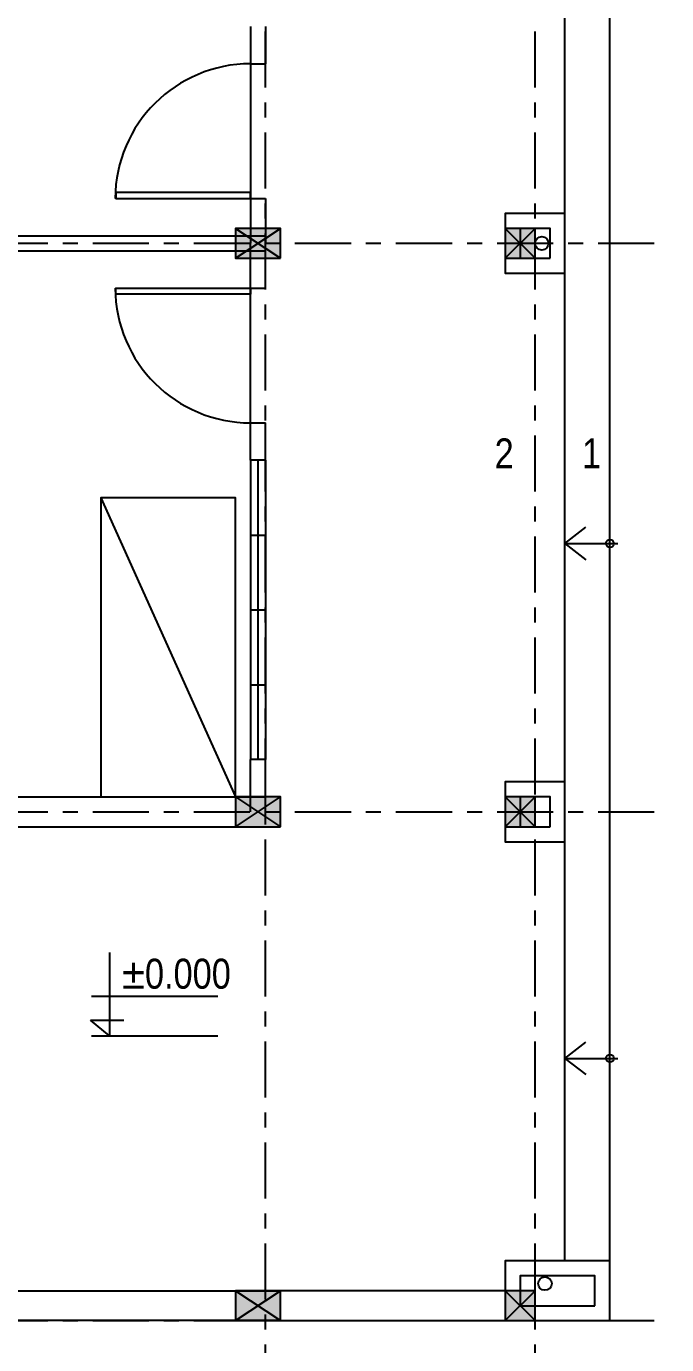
# Model space of a CAD drawing. Header units: millimetres. Extents: x -341 to 79, y 65 to 137.
# Drawn here: x -286.95 to -282.67, y 112.42 to 121.23 of the extents above; entities that cross this region are included whole.
import ezdxf

# ---------------------------------------------------------------- set-up
doc = ezdxf.new("R2010")
doc.units = ezdxf.units.MM
doc.header["$LTSCALE"] = 0.3
doc.header["$MEASUREMENT"] = 0
doc.linetypes.add('CENTER', pattern=[2, 1.25, -0.25, 0.25, -0.25])
for name, color, linetype in [('HATCH', 8, 'CONTINUOUS'), ('LAYER 1', 1, 'CONTINUOUS'), ('LAYER1', 1, 'CONTINUOUS'), ('LAYER8', 8, 'CONTINUOUS'), ('THIETBI', 25, 'CONTINUOUS')]:
    doc.layers.add(name, color=color, linetype=linetype)
doc.styles.add('HELVE-KT', font='VHELVCN.TTF')

msp = doc.modelspace()

# ---------------------------------------------------------------- hatches: boundary and pattern name
at = {"layer": 'LAYER8', "lineweight": -2, "ltscale": 0.08}
h = msp.add_hatch(color=256, dxfattribs=at)
h.paths.add_polyline_path([(-285.5484424192626, 119.882457746062), (-285.548442419379, 119.6824577460504), (-285.3984424193557, 119.7824577460853)])
h.paths.add_polyline_path([(-285.3984424193557, 119.7824577460853), (-285.2484424193324, 119.882457746062), (-285.5484424192626, 119.882457746062)])
h.paths.add_polyline_path([(-285.5484424193208, 119.6824577461086), (-285.2484424192742, 119.6824577461086), (-285.3984424193557, 119.7824577460853)])
h.paths.add_polyline_path([(-285.3984424192975, 119.7824577460853), (-285.2484424192742, 119.6824577460504), (-285.2484424192742, 119.882457746062)])
h = msp.add_hatch(color=256, dxfattribs=at)
h.paths.add_polyline_path([(-283.6484424193557, 119.7824577460853), (-283.7484424193324, 119.882457746062), (-283.7484424193324, 119.6824577461086)])
h.paths.add_polyline_path([(-283.6484424193557, 119.7824577460853), (-283.7484424192742, 119.6824577461086), (-283.5484424193208, 119.6824577461086)])
h.paths.add_polyline_path([(-283.5484424193208, 119.882457746062), (-283.6484424193557, 119.7824577460271), (-283.5484424192626, 119.6824577460504)])
h.paths.add_polyline_path([(-283.5484424193208, 119.882457746062), (-283.7484424193906, 119.882457746062), (-283.6484424193557, 119.7824577460853)])
h = msp.add_hatch(color=256, dxfattribs=at)
h.paths.add_polyline_path([(-283.6484424193557, 119.7824577460853), (-283.7484424193324, 119.882457746062), (-283.7484424193324, 119.6824577461086)])
h.paths.add_polyline_path([(-283.6484424193557, 119.7824577460853), (-283.7484424192742, 119.6824577461086), (-283.5484424193208, 119.6824577461086)])
h.paths.add_polyline_path([(-283.5484424193208, 119.882457746062), (-283.6484424193557, 119.7824577460271), (-283.5484424192626, 119.6824577460504)])
h.paths.add_polyline_path([(-283.5484424193208, 119.882457746062), (-283.7484424193906, 119.882457746062), (-283.6484424193557, 119.7824577460853)])
h = msp.add_hatch(color=256, dxfattribs=at)
h.paths.add_polyline_path([(-285.5484424192626, 116.0824577461319), (-285.548442419379, 115.882457746062), (-285.3984424193557, 115.9824577461551)])
h.paths.add_polyline_path([(-285.3984424193557, 115.9824577460969), (-285.2484424193324, 116.0824577461319), (-285.5484424192626, 116.0824577461319)])
h.paths.add_polyline_path([(-285.5484424193208, 115.8824577461202), (-285.2484424192742, 115.8824577461202), (-285.3984424193557, 115.9824577461551)])
h.paths.add_polyline_path([(-285.3984424192975, 115.9824577461551), (-285.2484424192742, 115.882457746062), (-285.2484424192742, 116.0824577461319)])
h = msp.add_hatch(color=256, dxfattribs=at)
h.paths.add_polyline_path([(-283.6484424193557, 115.9824577461551), (-283.7484424193324, 116.0824577461901), (-283.7484424193324, 115.8824577461202)])
h.paths.add_polyline_path([(-283.6484424192975, 115.9824577461551), (-283.7484424192742, 115.8824577461784), (-283.548442419379, 115.8824577461202)])
h.paths.add_polyline_path([(-283.5484424193208, 116.0824577461319), (-283.6484424194139, 115.9824577460969), (-283.5484424193208, 115.882457746062)])
h.paths.add_polyline_path([(-283.548442419379, 116.0824577461319), (-283.7484424193906, 116.0824577461319), (-283.6484424193557, 115.9824577461551)])
h = msp.add_hatch(color=256, dxfattribs=at)
h.paths.add_polyline_path([(-283.6484424193557, 115.9824577461551), (-283.7484424193324, 116.0824577461901), (-283.7484424193324, 115.8824577461202)])
h.paths.add_polyline_path([(-283.6484424192975, 115.9824577461551), (-283.7484424192742, 115.8824577461784), (-283.548442419379, 115.8824577461202)])
h.paths.add_polyline_path([(-283.5484424193208, 116.0824577461319), (-283.6484424194139, 115.9824577460969), (-283.5484424193208, 115.882457746062)])
h.paths.add_polyline_path([(-283.548442419379, 116.0824577461319), (-283.7484424193906, 116.0824577461319), (-283.6484424193557, 115.9824577461551)])
h = msp.add_hatch(color=256, dxfattribs=at)
h.paths.add_polyline_path([(-285.5484424192626, 112.7824577460853), (-285.548442419379, 112.5824577460737), (-285.3984424193557, 112.6824577461086)])
h.paths.add_polyline_path([(-285.3984424193557, 112.6824577461086), (-285.2484424193324, 112.7824577460853), (-285.5484424192626, 112.7824577460853)])
h.paths.add_polyline_path([(-285.5484424193208, 112.5824577461319), (-285.2484424192742, 112.5824577461319), (-285.3984424193557, 112.6824577461086)])
h.paths.add_polyline_path([(-285.3984424192975, 112.6824577461086), (-285.2484424192742, 112.5824577460737), (-285.2484424192742, 112.7824577460853)])
h = msp.add_hatch(color=256, dxfattribs=at)
h.paths.add_polyline_path([(-283.6484424193557, 112.6824577461086), (-283.7484424193324, 112.7824577461435), (-283.7484424193324, 112.5824577460737)])
h.paths.add_polyline_path([(-283.6484424193557, 112.6824577461086), (-283.7484424192742, 112.5824577461319), (-283.5484424193208, 112.5824577461319)])
h.paths.add_polyline_path([(-283.5484424193208, 112.7824577460853), (-283.6484424193557, 112.6824577461086), (-283.5484424192626, 112.5824577461319)])
h.paths.add_polyline_path([(-283.5484424192626, 112.7824577460853), (-283.7484424193324, 112.7824577461435), (-283.6484424192975, 112.6824577461086)])
h = msp.add_hatch(color=256, dxfattribs=at)
h.paths.add_polyline_path([(-283.6484424193557, 112.6824577461086), (-283.7484424193324, 112.7824577461435), (-283.7484424193324, 112.5824577460737)])
h.paths.add_polyline_path([(-283.6484424193557, 112.6824577461086), (-283.7484424192742, 112.5824577461319), (-283.5484424193208, 112.5824577461319)])
h.paths.add_polyline_path([(-283.5484424193208, 112.7824577460853), (-283.6484424193557, 112.6824577461086), (-283.5484424192626, 112.5824577461319)])
h.paths.add_polyline_path([(-283.5484424192626, 112.7824577460853), (-283.7484424193324, 112.7824577461435), (-283.6484424192975, 112.6824577461086)])

# ---------------------------------------------------------------- linework, layer by layer
at = {"layer": 'HATCH', "linetype": 'CENTER'}
for points in [[(-285.3484424193092, 110.6978511236813), (-285.3484424193092, 135.5709000436329)], [(-283.5484424193208, 110.6978511236813), (-283.5484424193208, 135.5709000436329)], [(-295.2773880989196, 119.7824577460853), (-282.6696929941616, 119.7824577460853)], [(-295.2773880989196, 115.9824577460969), (-282.6696929941616, 115.9824577460969)], [(-295.2773880989196, 112.5824577461319), (-282.6696929941616, 112.5824577461319)]]:
    msp.add_lwpolyline(points, dxfattribs=at)
at = {"layer": 'LAYER 1', "ltscale": 5}
for points in [[(-283.3484424193092, 117.7765606854084), (-283.2082077439634, 117.8851683232789)], [(-283.3484424192946, 117.7765606854084), (-282.9946617445174, 117.7765606854084)], [(-283.3484424193092, 117.7765606854084), (-283.2082077439634, 117.6679530475378)], [(-283.3484424193092, 114.3355065463549), (-283.2082077439634, 114.4441141842255)], [(-283.3484424192946, 114.3355065463549), (-282.9946617445174, 114.3355065463549)], [(-283.3484424193092, 114.3355065463549), (-283.2082077439634, 114.2268989084843)]]:
    msp.add_lwpolyline(points, dxfattribs=at)
for centre, radius in [((-283.5034424193225, 119.7824577460271), 0.045), ((-283.0484424193208, 117.7765606854084), 0.02634927333565429), ((-283.0484424193208, 114.3355065463549), 0.02634927333565429), ((-283.4823311059088, 112.8301595291561), 0.045)]:
    msp.add_circle(centre, radius, dxfattribs=at)
at = {"layer": 'LAYER1', "linetype": 'Continuous', "ltscale": 0.05}
for points in [[(-286.3900347488838, 115.0417709061518), (-286.3900347488838, 114.4861574179019)], [(-286.5110568776894, 114.7518270440275), (-285.6673877844755, 114.7518270440275)], [(-286.5179430352459, 114.5897355130516), (-286.2948961097449, 114.5897355130516)], [(-286.3900347488838, 114.4861574179019), (-286.5179430352459, 114.5897355130516)], [(-286.5110568776894, 114.4861574179019), (-285.6673877844755, 114.4861574179019)]]:
    msp.add_lwpolyline(points, dxfattribs=at)
at = {"layer": 'LAYER8', "lineweight": -2, "ltscale": 0.08}
for p, q in [((-283.0484424193208, 112.5824577461319), (-283.0484424193208, 135.0824577461319)), ((-283.3484424193092, 112.9824577460969), (-283.3484424193092, 134.6824577461668)), ((-285.448442418471, 120.9824577461551), (-285.448442418471, 120.0824577460737)), ((-285.5484424193208, 119.6824577461086), (-285.2484424193324, 119.882457746062)), ((-285.5484424193208, 119.882457746062), (-285.2484424193324, 119.6824577461086)), ((-283.7484424193324, 119.6824577461086), (-283.5484424193208, 119.882457746062)), ((-283.7484424193324, 119.882457746062), (-283.5484424193208, 119.6824577461086)), ((-283.7484424193324, 119.6824577461086), (-283.5484424193208, 119.882457746062)), ((-283.7484424193324, 119.882457746062), (-283.5484424193208, 119.6824577461086)), ((-285.448442418471, 118.5824577460155), (-285.448442418471, 119.4824577460969)), ((-285.4484424192859, 118.3324577460737), (-285.4484424192859, 116.3324577460737)), ((-285.3984424192975, 116.3324577460737), (-285.3984424192975, 118.3324577460737)), ((-285.3484424193092, 118.3324577460737), (-285.3484424193092, 116.3324577460737)), ((-285.4484424192859, 117.8324577460737), (-285.3484424193674, 117.8324577460737)), ((-285.4484424192859, 117.3324577460737), (-285.3484424193674, 117.3324577460737)), ((-285.4484424192859, 116.8324577460737), (-285.3484424193674, 116.8324577460737)), ((-285.5484424193208, 115.8824577461202), (-285.2484424193324, 116.0824577461319)), ((-285.5484424193208, 116.0824577461319), (-285.2484424193324, 115.8824577461202)), ((-283.7484424193324, 115.8824577461202), (-283.5484424193208, 116.0824577461319)), ((-283.7484424193324, 116.0824577461319), (-283.5484424193208, 115.8824577461202)), ((-283.7484424193324, 115.8824577461202), (-283.5484424193208, 116.0824577461319)), ((-283.7484424193324, 116.0824577461319), (-283.5484424193208, 115.8824577461202)), ((-285.5484424193208, 112.5824577461319), (-285.2484424193324, 112.7824577460853)), ((-285.5484424193208, 112.7824577460853), (-285.2484424193324, 112.5824577461319)), ((-283.7484424193324, 112.5824577461319), (-283.5484424193208, 112.7824577460853)), ((-283.7484424193324, 112.7824577460853), (-283.5484424193208, 112.5824577461319)), ((-283.7484424193324, 112.5824577461319), (-283.5484424193208, 112.7824577460853)), ((-283.7484424193324, 112.7824577460853), (-283.5484424193208, 112.5824577461319)), ((-285.2484424193324, 112.5824577461319), (-283.5484424193208, 112.5824577461319))]:
    msp.add_line(p, q, dxfattribs=at)
for points in [[(-285.4484424192859, 121.2324577461551), (-285.4484424192859, 120.9824577461551)], [(-285.3484424193092, 121.2324577461551), (-285.3484424193092, 120.9824577461551)], [(-285.4484424193441, 120.9824577461551), (-285.3484424193092, 120.9824577461551)], [(-285.4484424192859, 120.0824577460737), (-285.4484424192859, 119.7824577460853)], [(-285.4484424193441, 120.0824577460737), (-285.3484424193092, 120.0824577460737)], [(-285.3484424193092, 120.0824577460737), (-285.3484424193092, 119.7824577460853)], [(-292.5484424193208, 119.8324577461319), (-285.3484424193092, 119.8324577461319)], [(-292.5484424193208, 119.7324577460969), (-285.3484424193092, 119.7324577460969)], [(-285.4484424192859, 119.4824577460969), (-285.4484424192859, 119.7824577460853)], [(-285.3484424193092, 119.4824577460969), (-285.3484424193092, 119.7824577460853)], [(-285.4484424193441, 119.4824577460969), (-285.3484424193092, 119.4824577460969)], [(-285.4484424192859, 118.3324577460737), (-285.4484424192859, 118.5824577460155)], [(-285.4484424193441, 118.5824577460155), (-285.3484424193092, 118.5824577460155)], [(-285.3484424193092, 118.3324577460737), (-285.3484424193092, 118.5824577460155)], [(-285.3484424193092, 118.3324577460737), (-285.4484424192859, 118.3324577460737)], [(-285.4484424192859, 115.9824577460969), (-285.4484424192859, 116.3324577460737)], [(-285.3484424193092, 116.3324577460737), (-285.4484424192859, 116.3324577460737)], [(-285.3484424193092, 115.9824577460969), (-285.3484424193092, 116.3324577460737)], [(-292.048442419379, 116.0824577461319), (-285.3484424193092, 116.0824577461319)], [(-292.5484424193208, 115.8824577461202), (-285.2484424193324, 115.8824577461202)], [(-292.5484424193208, 112.7824577460853), (-285.2484424193324, 112.7824577460853)], [(-285.2484424193324, 112.5824577461319), (-283.5484424193208, 112.5824577461319), (-283.5484424193208, 112.7824577460853), (-285.2484424193324, 112.7824577460853)], [(-285.2484424193324, 112.5824577461319), (-292.5484424193208, 112.5824577461319)]]:
    msp.add_lwpolyline(points, dxfattribs=at)
for points in [[(-285.4484424193441, 120.0824577460737), (-285.4484424193441, 120.1224577461109), (-286.3484424193674, 120.1224577461109), (-286.3484424193674, 120.0824577460737)], [(-283.3484424193092, 119.5824577460737), (-283.3484424193092, 119.9824577460387), (-283.7484424193324, 119.9824577460387), (-283.7484424193324, 119.5824577460737)], [(-285.2484424193324, 119.6824577461086), (-285.2484424193324, 119.882457746062), (-285.5484424193208, 119.882457746062), (-285.5484424193208, 119.6824577461086)], [(-283.5484424193208, 119.6824577461086), (-283.5484424193208, 119.882457746062), (-283.7484424193324, 119.882457746062), (-283.7484424193324, 119.6824577461086)], [(-283.5484424193208, 119.6824577461086), (-283.5484424193208, 119.882457746062), (-283.7484424193324, 119.882457746062), (-283.7484424193324, 119.6824577461086)], [(-283.4484424192859, 119.6824577461086), (-283.4484424192859, 119.882457746062), (-283.6484424193557, 119.882457746062), (-283.6484424193557, 119.6824577461086)], [(-285.4484424193441, 119.4824577460969), (-285.4484424193441, 119.4424577460597), (-286.3484424193674, 119.4424577460597), (-286.3484424193674, 119.4824577460969)], [(-283.3484424193092, 115.7824577460853), (-283.3484424193092, 116.1824577461086), (-283.7484424193324, 116.1824577461086), (-283.7484424193324, 115.7824577460853)], [(-285.2484424193324, 115.8824577461202), (-285.2484424193324, 116.0824577461319), (-285.5484424193208, 116.0824577461319), (-285.5484424193208, 115.8824577461202)], [(-283.5484424193208, 115.8824577461202), (-283.5484424193208, 116.0824577461319), (-283.7484424193324, 116.0824577461319), (-283.7484424193324, 115.8824577461202)], [(-283.5484424193208, 115.8824577461202), (-283.5484424193208, 116.0824577461319), (-283.7484424193324, 116.0824577461319), (-283.7484424193324, 115.8824577461202)], [(-283.4484424192859, 115.8824577461202), (-283.4484424192859, 116.0824577461319), (-283.6484424193557, 116.0824577461319), (-283.6484424193557, 115.8824577461202)], [(-283.0484424193208, 112.5824577461319), (-283.0484424193208, 112.9824577460969), (-283.7484424193324, 112.9824577460969), (-283.7484424193324, 112.5824577461319)], [(-283.1484424192975, 112.6824577461086), (-283.1484424192975, 112.882457746062), (-283.6484424193557, 112.882457746062), (-283.6484424193557, 112.6824577461086)], [(-285.2484424193324, 112.5824577461319), (-285.2484424193324, 112.7824577460853), (-285.5484424193208, 112.7824577460853), (-285.5484424193208, 112.5824577461319)], [(-283.5484424193208, 112.5824577461319), (-283.5484424193208, 112.7824577460853), (-283.7484424193324, 112.7824577460853), (-283.7484424193324, 112.5824577461319)], [(-283.5484424193208, 112.5824577461319), (-283.5484424193208, 112.7824577460853), (-283.7484424193324, 112.7824577460853), (-283.7484424193324, 112.5824577461319)]]:
    msp.add_lwpolyline(points, close=True, dxfattribs=at)
for centre, start, end in [((-285.4484424193441, 120.0784727930879), 89.99999994330409, 179.7474087044295), ((-285.4484424193441, 119.4864426990827), 180.2525912955704, 270.0000000566959)]:
    msp.add_arc(centre, 0.9039176276421879, start, end, dxfattribs=at)
at = {"layer": 'THIETBI', "ltscale": 5}
msp.add_line((-286.4484424193441, 118.0824577461319), (-285.5484424193208, 116.0824577461319), dxfattribs=at)
msp.add_lwpolyline([(-286.4484424193441, 116.0824577461319), (-285.5484424193208, 116.0824577461319), (-285.5484424193208, 118.0824577461319), (-286.4484424193441, 118.0824577461319)], close=True, dxfattribs=at)

# ---------------------------------------------------------------- texts
at = {"layer": 'LAYER1', "linetype": 'Continuous', "ltscale": 0.05, "char_height": 0.2, "style": 'HELVE-KT'}
for s, insert, width, attachment_point in [('2', (-283.8182261923073, 118.2786195717317), 3.718548273601646, 7), ('1', (-283.234699416384, 118.2786195717317), 3.718548273601646, 7), ('±0.000', (-286.3068103292921, 115.0012688256326), 15.18452173913043, 1)]:
    msp.add_mtext(s, dxfattribs=dict(at, insert=insert, width=width, attachment_point=attachment_point))

doc.saveas('drawing.dxf')
